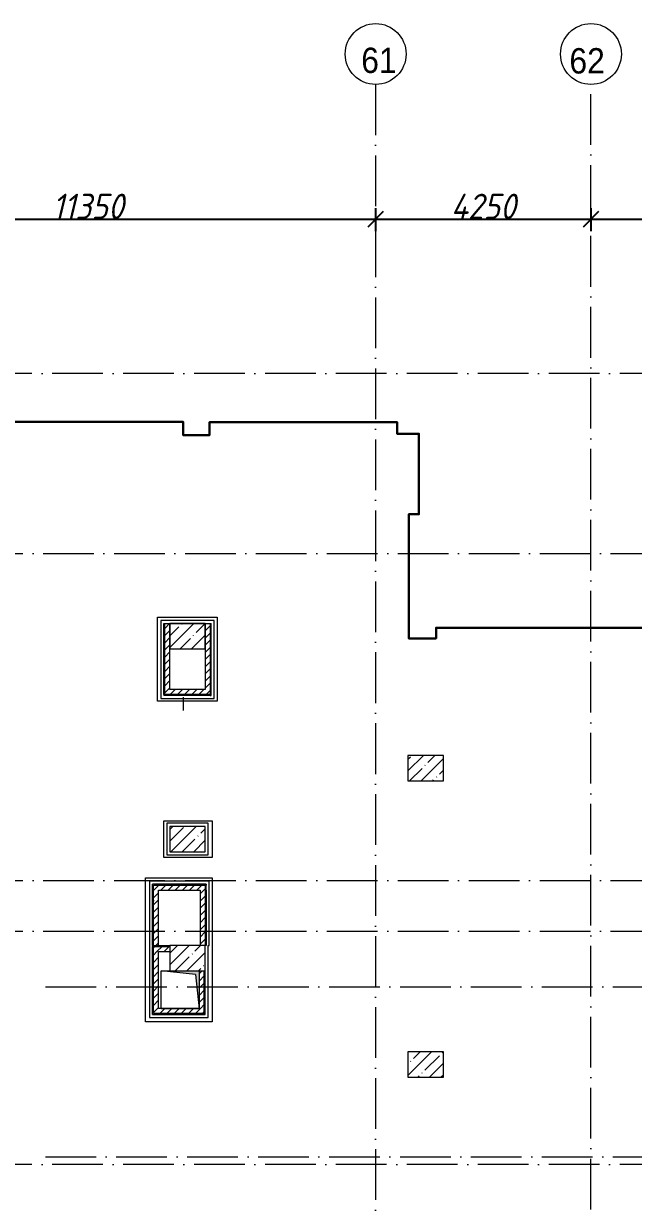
# Model space of a CAD drawing. Header units: millimetres. Extents: x 209 to 1046824, y -248937 to 510758.
# Drawn here: x 612542 to 624578, y 437893 to 461182 of the extents above; entities that cross this region are included whole.
import ezdxf

# ---------------------------------------------------------------- set-up
doc = ezdxf.new("R2010")
doc.units = ezdxf.units.MM
doc.linetypes.add('50_200_ШТРИХ_1Т_ш5_п1_п1_', pattern=[1400, 1000, -200, 0, -200])
for name, color, linetype, lineweight in [('A-ANNO-DIMS', 7, 'Continuous', 9), ('A-WALL', 7, 'Continuous', 5), ('A-WALL-FNSH-1', 7, 'Continuous', 5), ('A-WALL-IDEN', 7, 'Continuous', 9), ('I-WALL', 7, 'Continuous', 5), ('S-COLS', 7, 'Continuous', 9), ('S-COLS-1', 7, 'Continuous', 5)]:
    doc.layers.add(name, color=color, linetype=linetype, lineweight=lineweight)
for name, color, linetype, lineweight, true_color in [('A-DETL-7', 7, 'Continuous', 20, 0x01a6fe), ('I-WALL-15', 7, 'Continuous', 5, 0x787878), ('M-EQPM-1', 7, 'Continuous', 9, 0xaaaaaa), ('M-EQPM-2', 7, 'Continuous', 9, 0xe2e2e2), ('Оси-1', 7, 'Continuous', 20, 0xaaaaaa), ('Оси-2', 7, 'Continuous', 9, 0xaaaaaa), ('Оси-3', 7, '50_200_ШТРИХ_1Т_ш5_п1_п1_', 9, 0xaaaaaa)]:
    doc.layers.add(name, color=color, linetype=linetype, lineweight=lineweight, true_color=true_color)
doc.styles.add('Arial', font='arial.ttf', dxfattribs={"width": 0.9, "height": 500})
doc.styles.add('ISOCPEUR_I_1', font='isocpeui.ttf', dxfattribs={"width": 0.9, "height": 500})
doc.dimstyles.new('ISO-2_5_0_9К_БОЛЬШОЙ', dxfattribs={"dimscale": 304.8, "dimtxt": 497.990588, "dimasz": 0.984252, "dimexe": 0.787402, "dimexo": 0, "dimgap": 0, "dimtad": 1, "dimdec": 0, "dimzin": 0, "dimdsep": 46, "dimtxsty": 'ISOCPEUR_I_1', "dimblk1": 'OBLIQUE', "dimblk2": 'OBLIQUE', "dimsah": 1, "dimcen": 0.09, "dimdle": 0.787402, "dimazin": 0, "dimtfac": 1, "dimtdec": 4, "dimtix": 1, "dimtmove": 0, "dimatfit": 3, "dimfxl": 1, "dimtvp": 1, "dimtolj": 1, "dimtzin": 0, "dimarcsym": 2})
pattern_1 = [(0, (526877.51, 367168.45), (406.4, 101.6), [6.706, -298.094, 6.706, -298.094, -1625.6]), (0, (526877.51, 367168.45), (406.4, 101.6), [-609.6, 6.706, -602.894, 6.706, -298.094, -711.2]), (0, (526877.51, 367168.45), (406.4, 101.6), [-1524, 6.706, -196.494, 6.706, -501.294]), (120, (527029.91, 367219.25), (-291.18818, 301.15272), [6.706, -298.094, 6.706, -298.094, -1625.6]), (120, (527029.91, 367219.25), (-291.18818, 301.15272), [-609.6, 6.706, -602.894, 6.706, -298.094, -711.2]), (120, (527029.91, 367219.25), (-291.18818, 301.15272), [-1524, 6.706, -196.494, 6.706, -501.294]), (240, (527080.71, 367422.45), (-115.21182, -402.75272), [6.706, -298.094, 6.706, -298.094, -1625.6]), (240, (527080.71, 367422.45), (-115.21182, -402.75272), [-609.6, 6.706, -602.894, 6.706, -298.094, -711.2]), (240, (527080.71, 367422.45), (-115.21182, -402.75272), [-1524, 6.706, -196.494, 6.706, -501.294])]
pattern_2 = [(45, (526877.51, 367168.45), (-70.71068, 70.71068), [])]

# ---------------------------------------------------------------- blocks, each defined once
blk = doc.blocks.new('BSC_Колонна _Прямоугольная - 500х700-V306-АИ_План этажа_Стены_2')
at = {"layer": 'S-COLS-1'}
h = blk.add_hatch(dxfattribs=at)
h.set_pattern_fill('FP_175', color=256, style=0, pattern_type=2)
h.set_pattern_definition([(315, (-73481.04, 93600), (228.0985, 228.0985), []), (315, (-73481.04, 93371.9), (228.0985, 228.0985), [403.225, -80.645, 6.706, -73.939])])
h.paths.add_polyline_path([(-250, 350), (-250, -350), (250, -350), (250, 350)])
for p, q in [((250, 350), (-250, 350)), ((-250, 350), (-250, -350)), ((250, -350), (250, 350)), ((-250, -350), (250, -350))]:
    blk.add_line(p, q, dxfattribs=at)
blk = doc.blocks.new('BSC_Колонна _Прямоугольная - 500х700-V309-АИ_План этажа_Стены_2')
at = {"layer": 'S-COLS-1'}
h = blk.add_hatch(dxfattribs=at)
h.set_pattern_fill('FP_178', color=256, style=0, pattern_type=2)
h.set_pattern_definition([(315, (-79331.04, 93600), (228.0985, 228.0985), []), (315, (-79331.04, 93371.9), (228.0985, 228.0985), [403.225, -80.645, 6.706, -73.939])])
h.paths.add_polyline_path([(-250, 350), (-250, -350), (250, -350), (250, 350)])
for p, q in [((250, 350), (-250, 350)), ((-250, 350), (-250, -350)), ((250, -350), (250, 350)), ((-250, -350), (250, -350))]:
    blk.add_line(p, q, dxfattribs=at)
blk = doc.blocks.new('BSC_Колонна _Прямоугольная - 500х700-V362-АИ_План этажа_Стены_2')
at = {"layer": 'S-COLS-1'}
h = blk.add_hatch(dxfattribs=at)
h.set_pattern_fill('FP_221', color=256, style=0, pattern_type=2)
h.set_pattern_definition([(315, (-75580.7, 88900), (228.0985, 228.0985), []), (315, (-75580.7, 88671.9), (228.0985, 228.0985), [403.225, -80.645, 6.706, -73.939])])
h.paths.add_polyline_path([(-250, 350), (-250, -350), (250, -350), (250, 350)])
for p, q in [((250, 350), (-250, 350)), ((250, -350), (250, 350)), ((-250, -230), (-250, -350)), ((-250, -350), (250, -350))]:
    blk.add_line(p, q, dxfattribs=at)
blk = doc.blocks.new('BSC_Колонна _Прямоугольная - 500х700-V363-АИ_План этажа_Стены_2')
at = {"layer": 'S-COLS-1'}
h = blk.add_hatch(dxfattribs=at)
h.set_pattern_fill('FP_222', color=256, style=0, pattern_type=2)
h.set_pattern_definition([(315, (-77930.7, 88900), (228.0985, 228.0985), []), (315, (-77930.7, 88671.9), (228.0985, 228.0985), [403.225, -80.645, 6.706, -73.939])])
h.paths.add_polyline_path([(-250, 350), (-250, -350), (250, -350), (250, 350)])
for p, q in [((250, 350), (-250, 350)), ((-250, 350), (-250, -350)), ((250, -350), (250, 350)), ((-250, -350), (250, -350))]:
    blk.add_line(p, q, dxfattribs=at)
blk = doc.blocks.new('Канал вертикальный прямоугольный - Шахта - значок проема-24087406-АИ_План этажа_Стены_2')
at = {"layer": 'M-EQPM-2'}
blk.add_hatch(color=256, dxfattribs=at).paths.add_polyline_path([(375, 375), (-375, 375), (-375, -375), (-300, 300)])
at = {"layer": 'M-EQPM-1'}
for p, q in [((-375, -375), (-375, 375)), ((-375, 375), (375, 375)), ((-300, 300), (-375, -375)), ((-300, 300), (375, 375)), ((375, 375), (375, -375)), ((375, -375), (-375, -375))]:
    blk.add_line(p, q, dxfattribs=at)
blk = doc.blocks.new('Ось сетки - Круг_Ø6_00__ISO-2_5_0_9K_-17386508-АИ_План этажа_Стены_3')
at = {"layer": 'Оси-1'}
blk.add_circle((0, 0), 3, dxfattribs=at)
blk = doc.blocks.new('_Oblique')
at = {"color": 0, "linetype": 'ByBlock', "lineweight": -2}
blk.add_line((-0.5, -0.5), (0.5, 0.5), dxfattribs=at)
blk = doc.blocks.new('*D1869')
at = {"layer": 'A-ANNO-DIMS', "color": 0, "lineweight": -2, "transparency": 16777216}
for p, q in [((608140, 457539), (608140, 457087)), ((619490, 457539), (619490, 457087)), ((607900, 457327), (619730, 457327))]:
    blk.add_line(p, q, dxfattribs=at)
at = {"layer": 'Defpoints', "color": 0, "lineweight": 30, "transparency": 16777216}
for p in [(608140, 457539), (619490, 457539), (619490, 457327)]:
    blk.add_point(p, dxfattribs=at)
at = {"layer": 'A-ANNO-DIMS', "color": 0, "lineweight": -2, "transparency": 16777216, "xscale": 300, "yscale": 300, "zscale": 300, "rotation": 180}
blk.add_blockref('_Oblique', (608140, 457327), dxfattribs=at)
at = {"layer": 'A-ANNO-DIMS', "color": 0, "lineweight": -2, "transparency": 16777216, "xscale": 300, "yscale": 300, "zscale": 300}
blk.add_blockref('_Oblique', (619490, 457327), dxfattribs=at)
at = {"layer": 'A-ANNO-DIMS', "color": 0, "transparency": 16777216, "insert": (613815, 457577), "char_height": 500, "width": 1666.35, "attachment_point": 5, "style": 'ISOCPEUR_I_1'}
blk.add_mtext('\\A1;11350', dxfattribs=at)
blk = doc.blocks.new('*D1870')
at = {"layer": 'A-ANNO-DIMS', "color": 0, "lineweight": -2, "transparency": 16777216}
for p, q in [((619490, 457539), (619490, 457087)), ((623740, 457539), (623740, 457087)), ((619250, 457327), (623980, 457327))]:
    blk.add_line(p, q, dxfattribs=at)
at = {"layer": 'Defpoints', "color": 0, "lineweight": 30, "transparency": 16777216}
for p in [(619490, 457539), (623740, 457539), (623740, 457327)]:
    blk.add_point(p, dxfattribs=at)
at = {"layer": 'A-ANNO-DIMS', "color": 0, "lineweight": -2, "transparency": 16777216, "xscale": 300, "yscale": 300, "zscale": 300, "rotation": 180}
blk.add_blockref('_Oblique', (619490, 457327), dxfattribs=at)
at = {"layer": 'A-ANNO-DIMS', "color": 0, "lineweight": -2, "transparency": 16777216, "xscale": 300, "yscale": 300, "zscale": 300}
blk.add_blockref('_Oblique', (623740, 457327), dxfattribs=at)
at = {"layer": 'A-ANNO-DIMS', "color": 0, "transparency": 16777216, "insert": (621615, 457577), "char_height": 500, "width": 1562.92, "attachment_point": 5, "style": 'ISOCPEUR_I_1'}
blk.add_mtext('\\A1;4250', dxfattribs=at)
blk = doc.blocks.new('*D1871')
at = {"layer": 'A-ANNO-DIMS', "color": 0, "lineweight": -2, "transparency": 16777216}
for p, q in [((623740, 457539), (623740, 457087)), ((627890, 457539), (627890, 457087)), ((623500, 457327), (628130, 457327))]:
    blk.add_line(p, q, dxfattribs=at)
at = {"layer": 'Defpoints', "color": 0, "lineweight": 30, "transparency": 16777216}
for p in [(623740, 457539), (627890, 457539), (627890, 457327)]:
    blk.add_point(p, dxfattribs=at)
at = {"layer": 'A-ANNO-DIMS', "color": 0, "lineweight": -2, "transparency": 16777216, "xscale": 300, "yscale": 300, "zscale": 300, "rotation": 180}
blk.add_blockref('_Oblique', (623740, 457327), dxfattribs=at)
at = {"layer": 'A-ANNO-DIMS', "color": 0, "lineweight": -2, "transparency": 16777216, "xscale": 300, "yscale": 300, "zscale": 300}
blk.add_blockref('_Oblique', (627890, 457327), dxfattribs=at)
at = {"layer": 'A-ANNO-DIMS', "color": 0, "transparency": 16777216, "insert": (625815, 457577), "char_height": 500, "width": 1448, "attachment_point": 5, "style": 'ISOCPEUR_I_1'}
blk.add_mtext('\\A1;4150', dxfattribs=at)

msp = doc.modelspace()

# ---------------------------------------------------------------- hatches: boundary and pattern name
at = {"layer": 'I-WALL', "true_color": 0x000000}
h = msp.add_hatch(dxfattribs=at)
h.set_pattern_fill('FP_4', color=18, style=0, pattern_type=2)
h.set_pattern_definition(pattern_2)
h.paths.add_polyline_path([(615427.5, 448049.1), (615427.5, 449349.1), (615327.5, 449349.1), (615327.5, 448049.1)])
h = msp.add_hatch(dxfattribs=at)
h.set_pattern_fill('FP_4', color=18, style=0, pattern_type=2)
h.set_pattern_definition(pattern_2)
h.paths.add_polyline_path([(616224.2, 447949.1), (616224.2, 449349.1), (616124.2, 449349.1), (616124.2, 447949.1)])
h = msp.add_hatch(dxfattribs=at)
h.set_pattern_fill('FP_4', color=18, style=0, pattern_type=2)
h.set_pattern_definition(pattern_2)
h.paths.add_polyline_path([(616124.2, 447949.1), (616124.2, 448049.1), (615327.5, 448049.1), (615327.5, 447949.1)])
h = msp.add_hatch(dxfattribs=at)
h.set_pattern_fill('FP_4', color=18, style=0, pattern_type=2)
h.set_pattern_definition(pattern_2)
h.paths.add_polyline_path([(615103.7, 442999.1), (615203.7, 442999.1), (615203.7, 444187.8), (615103.7, 444187.8), (615103.7, 443163.3)])
h = msp.add_hatch(dxfattribs=at)
h.set_pattern_fill('FP_4', color=18, style=0, pattern_type=2)
h.set_pattern_definition(pattern_2)
h.paths.add_polyline_path([(616027.5, 444087.8), (616127.5, 444087.8), (616127.5, 444187.8), (615203.7, 444187.8), (615203.7, 444087.8)])
h = msp.add_hatch(dxfattribs=at)
h.set_pattern_fill('FP_4', color=18, style=0, pattern_type=2)
h.set_pattern_definition(pattern_2)
h.paths.add_polyline_path([(616127.5, 442999.1), (616127.5, 444087.8), (616027.5, 444087.8), (616027.5, 442999.1)])
h = msp.add_hatch(dxfattribs=at)
h.set_pattern_fill('FP_4', color=18, style=0, pattern_type=2)
h.set_pattern_definition(pattern_2)
h.paths.add_polyline_path([(615427.5, 442879.1), (615427.5, 442979.1), (615103.7, 442979.1), (615103.7, 442879.1), (615203.7, 442879.1)])
h = msp.add_hatch(dxfattribs=at)
h.set_pattern_fill('FP_4', color=18, style=0, pattern_type=2)
h.set_pattern_definition(pattern_2)
h.paths.add_polyline_path([(615103.7, 441659.5), (615203.7, 441659.5), (615203.7, 442879.1), (615103.7, 442879.1), (615103.7, 441739.4)])
h = msp.add_hatch(dxfattribs=at)
h.set_pattern_fill('FP_4', color=18, style=0, pattern_type=2)
h.set_pattern_definition(pattern_2)
h.paths.add_polyline_path([(616107.5, 441759.5), (616107.5, 442499.1), (616007.5, 442499.1), (616007.5, 441759.5)])
h = msp.add_hatch(dxfattribs=at)
h.set_pattern_fill('FP_4', color=18, style=0, pattern_type=2)
h.set_pattern_definition(pattern_2)
h.paths.add_polyline_path([(616107.5, 441659.5), (616107.5, 441759.5), (616007.5, 441759.5), (616006.4, 441759.5), (615203.7, 441759.5), (615203.7, 441659.5)])
at = {"layer": 'I-WALL-15', "true_color": 0x000000}
h = msp.add_hatch(dxfattribs=at)
h.set_pattern_fill('FP_3', color=18, style=0, pattern_type=2)
h.set_pattern_definition(pattern_1)
h.paths.add_polyline_path([(615327.5, 447949.1), (615327.5, 449349.1), (615307.5, 449349.1), (615307.5, 447949.1)])
h = msp.add_hatch(dxfattribs=at)
h.set_pattern_fill('FP_3', color=18, style=0, pattern_type=2)
h.set_pattern_definition(pattern_1)
h.paths.add_polyline_path([(616244.2, 447929.1), (616244.2, 449349.1), (616224.2, 449349.1), (616224.2, 447929.1)])
h = msp.add_hatch(dxfattribs=at)
h.set_pattern_fill('FP_3', color=18, style=0, pattern_type=2)
h.set_pattern_definition(pattern_1)
h.paths.add_polyline_path([(615307.5, 447929.1), (616224.2, 447929.1), (616224.2, 447949.1), (615307.5, 447949.1)])
h = msp.add_hatch(dxfattribs=at)
h.set_pattern_fill('FP_3', color=18, style=0, pattern_type=2)
h.set_pattern_definition(pattern_1)
h.paths.add_polyline_path([(615103.7, 442999.1), (615103.7, 444207.8), (615083.7, 444207.8), (615083.7, 442999.1)])
h = msp.add_hatch(dxfattribs=at)
h.set_pattern_fill('FP_3', color=18, style=0, pattern_type=2)
h.set_pattern_definition(pattern_1)
h.paths.add_polyline_path([(616127.5, 444187.8), (616147.5, 444187.8), (616147.5, 444207.8), (615103.7, 444207.8), (615103.7, 444187.8), (615203.7, 444187.8)])
h = msp.add_hatch(dxfattribs=at)
h.set_pattern_fill('FP_3', color=18, style=0, pattern_type=2)
h.set_pattern_definition(pattern_1)
h.paths.add_polyline_path([(616147.5, 442999.1), (616147.5, 444187.8), (616127.5, 444187.8), (616127.5, 442999.1)])
h = msp.add_hatch(dxfattribs=at)
h.set_pattern_fill('FP_3', color=18, style=0, pattern_type=2)
h.set_pattern_definition(pattern_1)
h.paths.add_polyline_path([(615427.5, 442979.1), (615427.5, 442999.1), (615083.7, 442999.1), (615083.7, 442979.1), (615103.7, 442979.1)])
h = msp.add_hatch(dxfattribs=at)
h.set_pattern_fill('FP_3', color=18, style=0, pattern_type=2)
h.set_pattern_definition(pattern_1)
h.paths.add_polyline_path([(615103.7, 441639.5), (615103.7, 442979.1), (615083.7, 442979.1), (615083.7, 441639.5)])
h = msp.add_hatch(dxfattribs=at)
h.set_pattern_fill('FP_3', color=18, style=0, pattern_type=2)
h.set_pattern_definition(pattern_1)
h.paths.add_polyline_path([(616107.5, 441659.5), (616127.5, 441659.5), (616127.5, 442499.1), (616107.5, 442499.1), (616107.5, 441739.4)])
h = msp.add_hatch(dxfattribs=at)
h.set_pattern_fill('FP_3', color=18, style=0, pattern_type=2)
h.set_pattern_definition(pattern_1)
h.paths.add_polyline_path([(615103.7, 441639.5), (616127.5, 441639.5), (616127.5, 441659.5), (615103.7, 441659.5)])
at = {"layer": 'S-COLS-1', "true_color": 0x000000}
h = msp.add_hatch(dxfattribs=at)
h.set_pattern_fill('FP_1', color=18, style=0, pattern_type=2)
h.set_pattern_definition([(45, (526877.5, 367168.45), (-228.0985, 228.0985), []), (45, (527105.6, 367168.45), (-228.0985, 228.0985), [403.225, -80.645, 6.706, -73.939])])
h.paths.add_polyline_path([(616127.5, 448849.1), (616127.5, 449349.1), (615427.5, 449349.1), (615427.5, 448849.1)])

# ---------------------------------------------------------------- linework, layer by layer
at = {"lineweight": 30}
for points in [[(620143.4, 449055.4), (620143.4, 451505.4), (620163.4, 451505.4), (620343.4, 451505.4), (620343.4, 453092.4), (620143.4, 453092.4), (619913.4, 453092.4), (619913.4, 453322.4), (616213.4, 453322.4), (616213.4, 453066.4), (615689.4, 453066.4), (615689.4, 453329.4), (610339.4, 453329.4)], [(627655.4, 449265.4), (620683.4, 449265.4), (620683.4, 449055.4), (620143.4, 449055.4), (620143.4, 449055.4)]]:
    msp.add_lwpolyline(points, dxfattribs=at)
at = {"layer": 'A-DETL-7', "color": 18, "true_color": 0x000000}
for p, q in [((615182.9, 449476.7), (616362.9, 449476.7)), ((615182.9, 447816.7), (615182.9, 449476.7)), ((616362.9, 449476.7), (616362.9, 447816.7)), ((616362.9, 447816.7), (615182.9, 447816.7)), ((615307, 445457.8), (616267, 445457.8)), ((615307, 444737.8), (615307, 445457.8)), ((616267, 445457.8), (616267, 444737.8)), ((616267, 444737.8), (615307, 444737.8)), ((614948.9, 444330.4), (616267, 444330.4)), ((614948.9, 441492.8), (614948.9, 444330.4)), ((616267, 444330.4), (616267, 441492.8)), ((616267, 441492.8), (614948.9, 441492.8))]:
    msp.add_line(p, q, dxfattribs=at)
at = {"layer": 'A-WALL', "color": 18, "true_color": 0x000000}
for p, q in [((615247.5, 449409.1), (615247.5, 447869.1)), ((616304.2, 449409.1), (615247.5, 449409.1)), ((615307.5, 447949.1), (615307.5, 449349.1)), ((615307.5, 449349.1), (616244.2, 449349.1)), ((615327.5, 447949.1), (615327.5, 449349.1)), ((616224.2, 449349.1), (616224.2, 447949.1)), ((616244.2, 447929.1), (616244.2, 449349.1)), ((616304.2, 447869.1), (616304.2, 449409.1)), ((615247.5, 447869.1), (616304.2, 447869.1)), ((616224.2, 447929.1), (615307.5, 447929.1)), ((616224.2, 447949.1), (615327.5, 447949.1)), ((615367.5, 445409.1), (615367.5, 444789.1)), ((616187.5, 445409.1), (615367.5, 445409.1)), ((616187.5, 444789.1), (616187.5, 445409.1)), ((615367.5, 444789.1), (616187.5, 444789.1)), ((616207.5, 444267.8), (615023.7, 444267.8)), ((615023.7, 444267.8), (615023.7, 441579.5)), ((615083.7, 442999.1), (615083.7, 444207.8)), ((616147.5, 444207.8), (615103.7, 444207.8)), ((615103.7, 444187.8), (616127.5, 444187.8)), ((615103.7, 442999.1), (615103.7, 444187.8)), ((616127.5, 444187.8), (616127.5, 442999.1)), ((616147.5, 444207.8), (616147.5, 444187.8)), ((616147.5, 442999.1), (616147.5, 444187.8)), ((616207.5, 442999.1), (616207.5, 444267.8)), ((616147.5, 444087.8), (616147.5, 442999.1)), ((615083.7, 441639.5), (615083.7, 442979.1)), ((615103.7, 441659.5), (615103.7, 442979.1)), ((615103.7, 442979.1), (615427.5, 442979.1)), ((616147.5, 442999.1), (616127.5, 442999.1)), ((616187.5, 441579.5), (616187.5, 442999.1)), ((616187.5, 442999.1), (616207.5, 442999.1)), ((616107.5, 441659.5), (616107.5, 442499.1)), ((616127.5, 441639.5), (616127.5, 442499.1)), ((615023.7, 441579.5), (616187.5, 441579.5)), ((615083.7, 441639.5), (616127.5, 441639.5)), ((616107.5, 441659.5), (615103.7, 441659.5))]:
    msp.add_line(p, q, dxfattribs=at)
at = {"layer": 'A-WALL-FNSH-1', "color": 18, "true_color": 0x000000}
for p, q in [((615427.5, 448049.1), (615427.5, 449349.1)), ((616124.2, 449349.1), (616124.2, 448049.1)), ((615307.5, 447949.1), (615307.5, 447929.1)), ((616124.2, 448049.1), (615427.5, 448049.1)), ((616224.2, 447929.1), (616244.2, 447929.1)), ((615103.7, 444207.8), (615083.7, 444207.8)), ((616147.5, 444187.8), (616147.5, 444207.8)), ((615203.7, 444087.8), (616027.5, 444087.8)), ((615203.7, 442999.1), (615203.7, 444087.8)), ((616027.5, 444087.8), (616027.5, 442999.1)), ((615083.7, 442999.1), (615083.7, 442979.1)), ((615083.7, 442999.1), (615427.5, 442999.1)), ((616147.5, 442999.1), (616147.5, 442999.1)), ((615203.7, 441759.5), (615203.7, 442879.1)), ((615203.7, 442879.1), (615427.5, 442879.1)), ((616006.4, 441759.5), (615203.7, 441759.5))]:
    msp.add_line(p, q, dxfattribs=at)
at = {"layer": 'A-WALL-IDEN', "color": 18, "true_color": 0x000000}
msp.add_line((615689, 447899.1), (615689, 447633), dxfattribs=at)
at = {"layer": 'S-COLS-1', "color": 18, "true_color": 0x000000}
for p, q in [((616127.5, 449349.1), (615427.5, 449349.1)), ((615427.5, 449349.1), (615427.5, 448849.1)), ((616127.5, 448849.1), (616127.5, 449349.1)), ((615427.5, 448849.1), (616127.5, 448849.1))]:
    msp.add_line(p, q, dxfattribs=at)
at = {"layer": 'Оси-3'}
for p, q in [((619490.4, 459982.3), (619490.4, 416790.5)), ((623740.4, 416790.5), (623740.4, 459982.3)), ((635108.4, 454282.4), (593326.4, 454282.4)), ((593326.4, 450732.1), (635108.4, 450732.1)), ((593326.4, 444282.4), (635108.4, 444282.4)), ((593326.4, 443282.4), (635108.4, 443282.4)), ((612971.7, 442182.4), (635108.4, 442182.4)), ((612971.7, 438832.4), (635108.4, 438832.4)), ((635108.4, 438682.4), (593326.4, 438682.4))]:
    msp.add_line(p, q, dxfattribs=at)

# ---------------------------------------------------------------- block references
at = {"layer": 'M-EQPM-1', "color": 18, "true_color": 0x000000, "rotation": 269.9999999999989}
msp.add_blockref('Канал вертикальный прямоугольный - Шахта - значок проема-24087406-АИ_План этажа_Стены_2', (615632.5, 442124.1), dxfattribs=at)
at = {"layer": 'S-COLS', "color": 18, "true_color": 0x000000, "rotation": 89.9999999999999}
for name, p in [('BSC_Колонна _Прямоугольная - 500х700-V309-АИ_План этажа_Стены_2', (620477.5, 446499.5)), ('BSC_Колонна _Прямоугольная - 500х700-V363-АИ_План этажа_Стены_2', (615777.5, 445099.1)), ('BSC_Колонна _Прямоугольная - 500х700-V362-АИ_План этажа_Стены_2', (615777.5, 442749.1)), ('BSC_Колонна _Прямоугольная - 500х700-V306-АИ_План этажа_Стены_2', (620477.5, 440649.5))]:
    msp.add_blockref(name, p, dxfattribs=at)
at = {"layer": 'Оси-1', "xscale": 199.9999999999999, "yscale": 199.9999999999999, "zscale": 199.9999999999999, "rotation": 180}
msp.add_blockref('Ось сетки - Круг_Ø6_00__ISO-2_5_0_9K_-17386508-АИ_План этажа_Стены_3', (619490.4, 460582.3), dxfattribs=at)
at = {"layer": 'Оси-1', "xscale": 199.9999999999999, "yscale": 199.9999999999999, "zscale": 199.9999999999999}
msp.add_blockref('Ось сетки - Круг_Ø6_00__ISO-2_5_0_9K_-17386508-АИ_План этажа_Стены_3', (623740.4, 460582.3), dxfattribs=at)

# ---------------------------------------------------------------- texts
at = {"layer": 'Оси-2', "char_height": 500, "width": 702, "attachment_point": 5, "line_spacing_factor": 0.936439, "style": 'Arial'}
for s, insert in [('\\pxqc,t4.572,9.144,13.716,18.288,22.86,27.432,32.004,36.576,41.148,45.72,50.292,54.864,59.436,64.008,68.58,73.152,77.724,82.296,86.868,91.44,96.012,100.584,105.156,109.728,114.3,118.872,123.444,128.016,132.588,137.16,141.732,146.304;{61}', (619555.6, 460455.2)), ('\\pxqc,t4.572,9.144,13.716,18.288,22.86,27.432,32.004,36.576,41.148,45.72,50.292,54.864,59.436,64.008,68.58,73.152,77.724,82.296,86.868,91.44,96.012,100.584,105.156,109.728,114.3,118.872,123.444,128.016,132.588,137.16,141.732,146.304;{62}', (623664.5, 460444.9))]:
    msp.add_mtext(s, dxfattribs=dict(at, insert=insert))

# ---------------------------------------------------------------- dimensions: what is measured, and where the dimension line sits
at = {"layer": 'A-ANNO-DIMS'}
for base, p1, p2, override, picture, middle in [((619490.4, 457326.7), (608140.4, 457538.8), (619490.4, 457538.8), {"dimpost": '<>', "dimfxl": 11350}, '*D1869', (613815.4, 457576.7)), ((623740.4, 457326.7), (619490.4, 457538.8), (623740.4, 457538.8), {"dimpost": '<>', "dimfxl": 4250}, '*D1870', (621615.4, 457576.7)), ((627890.4, 457326.7), (623740.4, 457538.8), (627890.4, 457538.8), {"dimpost": '<>', "dimfxl": 4150}, '*D1871', (625815.4, 457576.7))]:
    dim = msp.add_linear_dim(base=base, p1=p1, p2=p2, dimstyle='ISO-2_5_0_9К_БОЛЬШОЙ', override=override, dxfattribs=at)
    dim.commit()
    dim.dimension.update_dxf_attribs({"geometry": picture, "text_midpoint": middle})

doc.saveas('drawing.dxf')
